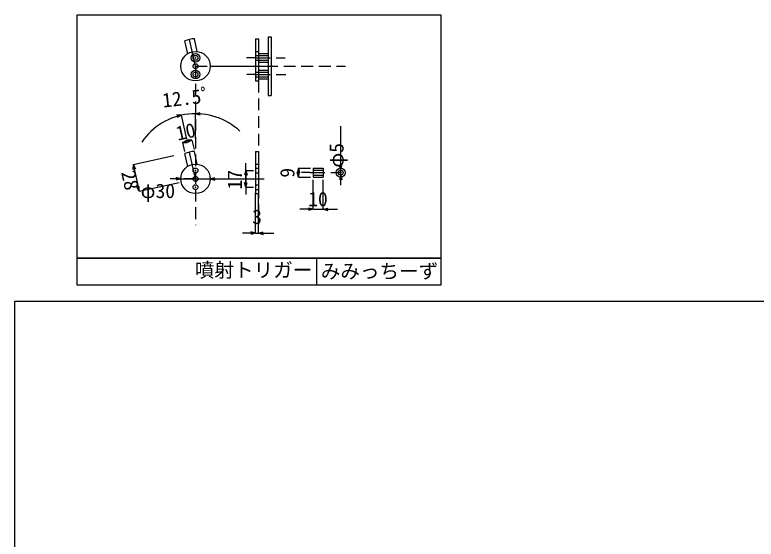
# Model space of a CAD drawing. Units: millimetres, scale not verified. Extents: x -7131 to 2872, y -1658 to 2951.
# Drawn here: x -3938 to -3181, y 1266 to 1801 of the extents above; entities that cross this region are included whole.
import ezdxf
from ezdxf.enums import TextEntityAlignment as Align

# ---------------------------------------------------------------- set-up
doc = ezdxf.new("R2010")
doc.units = ezdxf.units.MM
doc.header["$LTSCALE"] = 10
doc.header["$PDMODE"] = 32
doc.header["$PDSIZE"] = 5
doc.linetypes.add('DASHED1', pattern=[1.8, 1.2, -0.6])
doc.layers.add('0-3_エンジン', color=7, linetype='Continuous')
doc.styles.add('ＭＳ ゴシック', font='')
doc.styles.get('ＭＳ ゴシック').set_extended_font_data('MS Gothic')

msp = doc.modelspace()

# ---------------------------------------------------------------- linework, layer by layer
at = {"layer": '0-3_エンジン'}
for p, q in [((-3874.61, 1801.21), (-3503.35, 1801.21)), ((-3874.61, 1552.92), (-3874.61, 1801.21)), ((-3503.35, 1801.21), (-3503.35, 1525.46)), ((-3679.59, 1778.84), (-3679.59, 1718.84)), ((-3679.59, 1778.84), (-3676.59, 1778.84)), ((-3676.59, 1778.84), (-3676.59, 1718.84)), ((-3761.86, 1761.57), (-3764.76, 1774.66)), ((-3753.91, 1748.84), (-3759.97, 1776.18)), ((-3752.09, 1763.73), (-3754.99, 1776.82)), ((-3692.59, 1776.82), (-3692.59, 1733.84)), ((-3692.59, 1776.82), (-3689.59, 1776.82)), ((-3692.59, 1763.84), (-3689.59, 1763.84)), ((-3692.59, 1759.84), (-3679.59, 1759.84)), ((-3689.59, 1761.84), (-3679.59, 1761.84)), ((-3692.59, 1754.84), (-3679.59, 1754.84)), ((-3689.59, 1752.84), (-3679.59, 1752.84)), ((-3692.59, 1742.84), (-3679.59, 1742.84)), ((-3689.59, 1744.84), (-3679.59, 1744.84)), ((-3692.59, 1737.84), (-3679.59, 1737.84)), ((-3692.59, 1733.84), (-3689.59, 1733.84)), ((-3689.59, 1735.84), (-3679.59, 1735.84)), ((-3679.59, 1718.84), (-3676.59, 1718.84)), ((-3761.86, 1646.59), (-3764.76, 1659.68)), ((-3753.91, 1633.86), (-3759.97, 1661.2)), ((-3752.09, 1648.75), (-3754.99, 1661.84)), ((-3692.59, 1661.84), (-3692.59, 1618.86)), ((-3692.59, 1648.86), (-3689.59, 1648.86)), ((-3633.75, 1644.66), (-3623.75, 1644.66)), ((-3633.75, 1644.66), (-3633.75, 1635.66)), ((-3633.75, 1642.66), (-3623.75, 1642.66)), ((-3623.75, 1644.66), (-3623.75, 1635.66)), ((-3633.75, 1637.66), (-3623.75, 1637.66)), ((-3633.75, 1635.66), (-3623.75, 1635.66)), ((-3692.59, 1618.86), (-3689.59, 1618.86)), ((-3874.61, 1525.46), (-3874.61, 1552.92)), ((-3630.49, 1552.92), (-3630.49, 1525.46)), ((-3503.35, 1525.46), (-3874.61, 1525.46))]:
    msp.add_line(p, q, dxfattribs=at)
at = {"layer": '0-3_エンジン', "linetype": 'DASHED1'}
for p, q in [((-3692.59, 1757.34), (-3701.77, 1757.34)), ((-3692.59, 1757.34), (-3689.59, 1757.34)), ((-3689.59, 1757.34), (-3662.3, 1757.34)), ((-3753.91, 1748.84), (-3600.85, 1748.84)), ((-3753.91, 1748.84), (-3753.91, 1586.61)), ((-3692.59, 1740.34), (-3701.58, 1740.34)), ((-3692.59, 1740.34), (-3689.59, 1740.34)), ((-3689.59, 1740.34), (-3661.55, 1740.34)), ((-3689.59, 1733.84), (-3689.59, 1587.76)), ((-3692.59, 1644.86), (-3689.59, 1644.86)), ((-3692.59, 1639.86), (-3689.59, 1639.86)), ((-3636.75, 1640.16), (-3645.74, 1640.16)), ((-3636.75, 1640.16), (-3633.75, 1640.16)), ((-3633.75, 1640.16), (-3605.71, 1640.16)), ((-3753.91, 1633.86), (-3779.8, 1633.86)), ((-3753.91, 1633.86), (-3729.96, 1633.86)), ((-3692.59, 1627.86), (-3689.59, 1627.86)), ((-3699.14, 1625.36), (-3694.88, 1625.36)), ((-3692.59, 1622.86), (-3689.59, 1622.86))]:
    msp.add_line(p, q, dxfattribs=at)
at = {"layer": '0-3_エンジン', "color": 4}
for p, q in [((-3738.91, 1748.84), (-3676.41, 1748.84)), ((-3768.3, 1698.75), (-3773.29, 1698.97)), ((-3768.3, 1698.75), (-3772.73, 1696.44)), ((-3762.9, 1674.4), (-3768.3, 1698.75)), ((-3753.91, 1700.33), (-3749.08, 1701.62)), ((-3753.91, 1700.33), (-3749.08, 1699.03)), ((-3753.91, 1675.39), (-3753.91, 1700.33)), ((-3767.29, 1671.09), (-3762.85, 1673.4)), ((-3757.52, 1673.25), (-3767.29, 1671.09)), ((-3757.52, 1673.25), (-3762.52, 1673.47)), ((-3757.52, 1673.25), (-3761.96, 1670.94)), ((-3757.52, 1673.25), (-3755.41, 1663.7)), ((-3767.29, 1671.09), (-3762.29, 1670.87)), ((-3767.29, 1671.09), (-3765.21, 1661.72)), ((-3817.59, 1648.43), (-3775.95, 1657.66)), ((-3817.59, 1648.43), (-3817.81, 1643.43)), ((-3817.59, 1648.43), (-3811.53, 1621.09)), ((-3817.59, 1648.43), (-3815.28, 1643.99)), ((-3702.63, 1644.66), (-3702.63, 1649.69)), ((-3702.63, 1625.36), (-3702.63, 1644.66)), ((-3648.9, 1644.66), (-3650.19, 1639.83)), ((-3648.9, 1644.66), (-3648.9, 1635.66)), ((-3648.9, 1644.66), (-3647.6, 1639.83)), ((-3648.9, 1644.66), (-3636.46, 1644.66)), ((-3605.71, 1642.66), (-3607, 1647.49)), ((-3605.71, 1642.66), (-3604.41, 1647.49)), ((-3768.91, 1633.86), (-3773.74, 1635.16)), ((-3738.91, 1633.86), (-3734.08, 1635.16)), ((-3702.63, 1642.36), (-3703.93, 1637.53)), ((-3702.63, 1642.36), (-3702.63, 1625.36)), ((-3702.63, 1642.36), (-3701.34, 1637.53)), ((-3702.63, 1642.36), (-3694.88, 1642.36)), ((-3648.9, 1635.66), (-3650.19, 1640.49)), ((-3648.9, 1635.66), (-3647.6, 1640.49)), ((-3648.9, 1635.66), (-3636.46, 1635.66)), ((-3605.71, 1637.66), (-3607, 1632.83)), ((-3605.71, 1637.66), (-3604.41, 1632.83)), ((-3605.71, 1627.31), (-3605.71, 1637.66)), ((-3811.53, 1621.09), (-3770.44, 1630.2)), ((-3768.91, 1633.86), (-3773.74, 1632.57)), ((-3738.91, 1633.86), (-3734.08, 1632.57)), ((-3702.63, 1625.36), (-3703.93, 1630.19)), ((-3702.63, 1625.36), (-3701.34, 1630.19)), ((-3633.75, 1602.78), (-3633.75, 1632.84)), ((-3623.75, 1602.78), (-3623.75, 1632.84)), ((-3811.53, 1621.09), (-3813.84, 1625.52)), ((-3811.53, 1621.09), (-3811.31, 1626.08)), ((-3702.63, 1625.36), (-3694.88, 1625.36)), ((-3702.63, 1625.36), (-3702.63, 1618.02)), ((-3692.59, 1578.36), (-3692.59, 1619.15)), ((-3689.59, 1578.36), (-3689.59, 1619.15)), ((-3633.75, 1602.78), (-3647.47, 1602.78)), ((-3633.75, 1602.78), (-3638.58, 1604.07)), ((-3633.75, 1602.78), (-3638.58, 1601.48)), ((-3633.75, 1602.78), (-3623.75, 1602.78)), ((-3623.75, 1602.78), (-3618.92, 1604.07)), ((-3623.75, 1602.78), (-3618.92, 1601.48)), ((-3623.75, 1602.78), (-3608.98, 1602.78)), ((-3692.59, 1578.36), (-3705.92, 1578.36)), ((-3692.59, 1578.36), (-3697.42, 1579.66)), ((-3692.59, 1578.36), (-3697.42, 1577.07)), ((-3692.59, 1578.36), (-3689.59, 1578.36)), ((-3689.59, 1578.36), (-3684.76, 1579.66)), ((-3689.59, 1578.36), (-3684.76, 1577.07)), ((-3689.59, 1578.36), (-3673.94, 1578.36))]:
    msp.add_line(p, q, dxfattribs=at)
at = {"layer": '0-3_エンジン'}
for points in [[(-3689.59, 1776.82), (-3689.59, 1734.32), (-3689.59, 1733.84)], [(-3692.59, 1661.84), (-3689.59, 1661.84), (-3689.59, 1619.34), (-3689.59, 1618.86)], [(-3503.35, 1552.92), (-3874.61, 1552.92), (-3503.35, 1552.92)]]:
    msp.add_lwpolyline(points, dxfattribs=at)
at = {"layer": '0-3_エンジン', "color": 4}
for points in [[(-3605.71, 1637.66), (-3605.71, 1642.66), (-3605.71, 1687.66)], [(-3768.91, 1633.86), (-3738.91, 1633.86), (-3683.91, 1633.86)]]:
    msp.add_lwpolyline(points, dxfattribs=at)
at = {"layer": '0-3_エンジン'}
msp.add_lwpolyline([(-3938.39, 1508.99), (-2424.6, 1508.99), (-2424.6, -13.03), (-3938.39, -13.03)], close=True, dxfattribs=at)
for centre, radius in [((-3753.91, 1748.84), 15), ((-3753.91, 1757.34), 4.5), ((-3753.91, 1757.34), 2.5), ((-3753.91, 1740.34), 4.5), ((-3753.91, 1740.34), 2.5), ((-3753.91, 1633.86), 15), ((-3753.91, 1642.36), 2.5), ((-3605.71, 1640.16), 4.5), ((-3605.71, 1640.16), 2.5), ((-3753.91, 1625.36), 2.5)]:
    msp.add_circle(centre, radius, dxfattribs=at)
for centre in [(-3753.91, 1748.84), (-3753.91, 1633.86)]:
    msp.add_arc(centre, 28, 92.21344, 112.78656, dxfattribs=at)
at = {"layer": '0-3_エンジン', "color": 4}
msp.add_arc((-3753.91, 1633.86), 66.46, 46.89675, 145.60325, dxfattribs=at)
at = {"layer": '0-3_エンジン'}
for p in [(-3753.91, 1757.34), (-3753.91, 1748.84), (-3753.91, 1740.34), (-3753.91, 1642.36), (-3605.71, 1640.16), (-3753.91, 1633.86), (-3753.91, 1625.36)]:
    msp.add_point(p, dxfattribs=at)

# ---------------------------------------------------------------- texts
at = {"layer": '0-3_エンジン', "color": 4, "style": 'ＭＳ ゴシック'}
for s, rotation, p in [('12.5ﾟ', 6.25, (-3786.54, 1702.18)), ('10', 12.5, (-3771.16, 1668.42)), ('φ5', 90, (-3598.31, 1645.3)), ('28', 282.5, (-3834.25, 1639.64)), ('9', 90, (-3648.46, 1635.04)), ('17', 90, (-3702.14, 1622.97))]:
    msp.add_text(s, height=14.66, rotation=rotation, dxfattribs=at).set_placement(p, align=Align.BOTTOM_LEFT)
for s, p in [('φ30', (-3809.9, 1609.81)), ('10', (-3638.85, 1601.47)), ('3', (-3696.09, 1583.36)), ('噴射トリガー', (-3754.64, 1529.04)), ('みみっちーず', (-3626.03, 1527.85))]:
    msp.add_text(s, height=14.66, dxfattribs=at).set_placement(p, align=Align.BOTTOM_LEFT)

doc.saveas('drawing.dxf')
